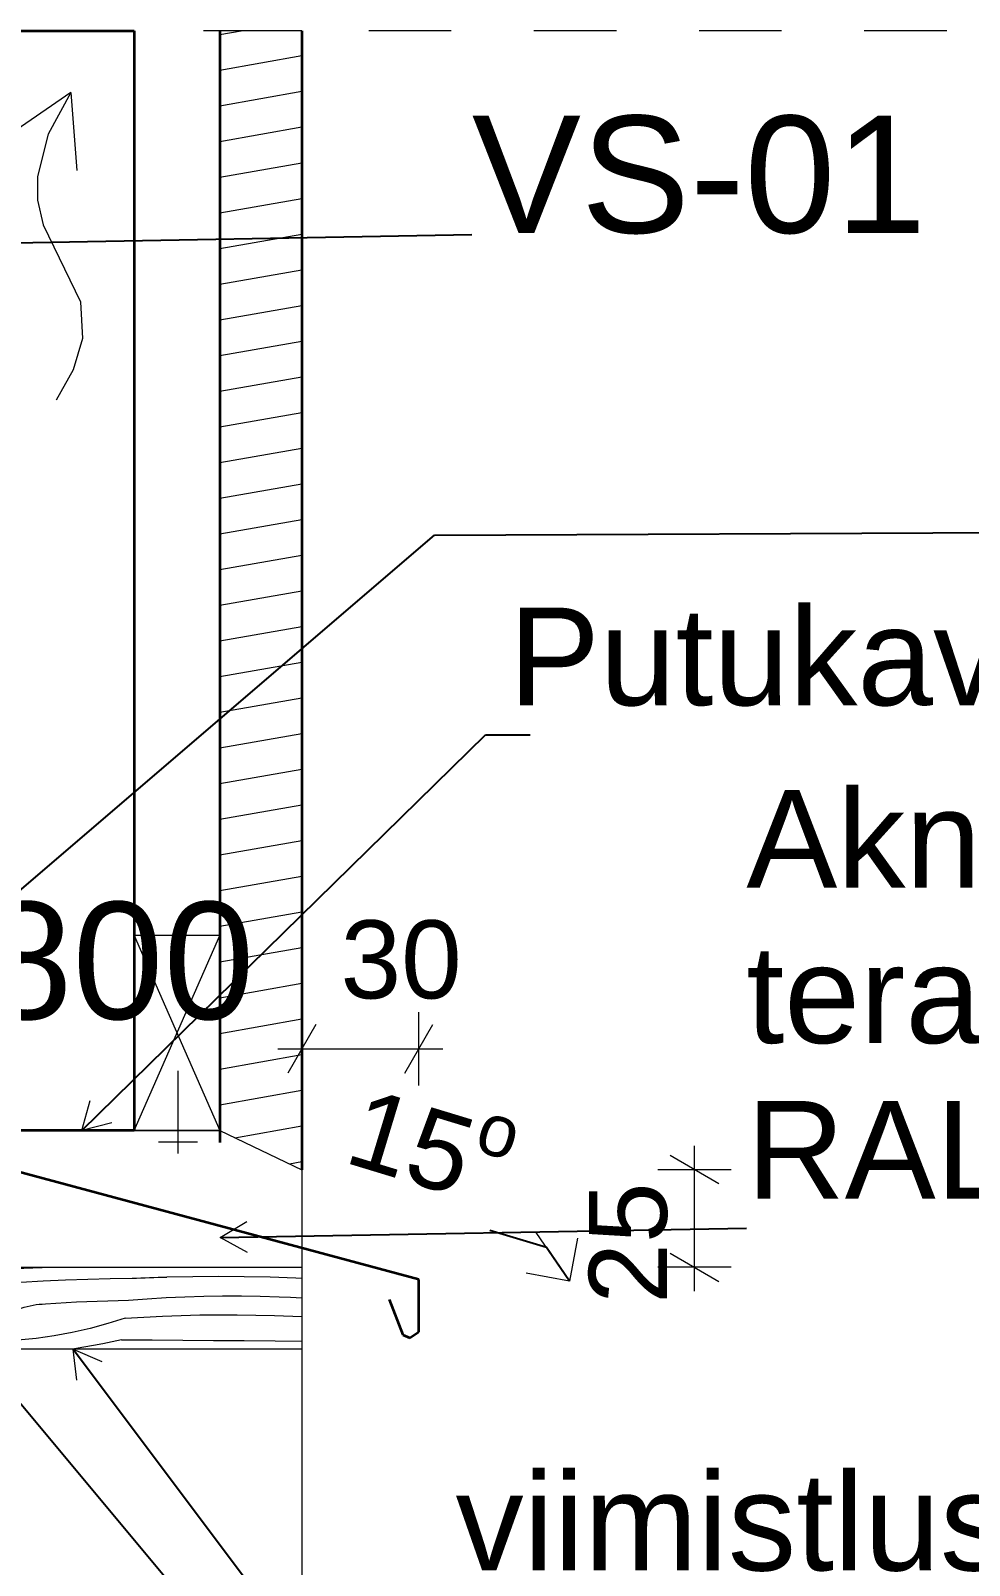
# Model space of a CAD drawing. Header units: millimetres. Extents: x 2715 to 5047, y -920 to 3095.
# Drawn here: x 4177.3 to 4417.9, y 2701.7 to 3094.8 of the extents above; entities that cross this region are included whole.
import ezdxf

# ---------------------------------------------------------------- set-up
doc = ezdxf.new("R2010")
doc.units = ezdxf.units.MM
doc.header["$MEASUREMENT"] = 0
doc.linetypes.add('Dashed', pattern=[42.333333333324, 21.166666666662, -21.166666666662])
for name, color, linetype, lineweight in [('0_Pen_No__1', 7, 'Continuous', 13), ('2D Drafting - General_Pen_No__1', 7, 'Continuous', 13), ('2D Drafting - General_Pen_No__2', 8, 'Continuous', 15), ('Annotation - Label_Pen_No__2', 8, 'Continuous', 15), ('KIVIPLOKK_Pen_No__1', 7, 'Continuous', 13), ('New_0_Pen_No__7', 7, 'Continuous', 35), ('New_0_Pen_No__75', 6, 'Continuous', 20), ('New_2D Drafting - General_Pen_No__2', 8, 'Continuous', 15), ('New_Dimensioning - General_Pen_No__1', 7, 'Continuous', 13), ('New_Structural - Bearing_Pen_No__1', 7, 'Continuous', 13), ('New_Structural - Bearing_Pen_No__21', 7, 'Continuous', 35)]:
    doc.layers.add(name, color=color, linetype=linetype, lineweight=lineweight)
doc.layers.add('2D Drafting - General_Pen_No__161', color=7, linetype='Continuous', lineweight=13, true_color=0x6a6a6a)
doc.layers.add('New_Structural - Bearing_Pen_No__87', color=7, linetype='Continuous', lineweight=20, true_color=0x6a6a6a)
doc.layers.add('New_Dimensioning - General', color=7, linetype='Continuous')
doc.styles.add('GENERATED_STYLE_1', font='')
doc.styles.get('GENERATED_STYLE_1').set_extended_font_data('Arial')
doc.dimstyles.new('GENERATED_STYLE__5', dxfattribs={"dimtxt": 0.18, "dimasz": 7.6, "dimexe": 0.18, "dimexo": 0.0625, "dimgap": 0, "dimtad": 0, "dimtih": 1, "dimtoh": 1, "dimdec": 4, "dimzin": 0, "dimdsep": 46, "dimcen": 0.09, "dimadec": 0, "dimazin": 0, "dimtfac": 1, "dimtdec": 4, "dimtmove": 0, "dimatfit": 3, "dimldrblk": 'ARROWHEAD_14', "dimfxl": 0, "dimtolj": 1, "dimtzin": 0, "dimarcsym": 0})
doc.dimstyles.new('GENERATED_STYLE__6', dxfattribs={"dimtxt": 0.18, "dimasz": 15.2, "dimexe": 0.18, "dimexo": 0.0625, "dimgap": 0, "dimtad": 0, "dimtih": 1, "dimtoh": 1, "dimdec": 4, "dimzin": 0, "dimdsep": 46, "dimcen": 0.09, "dimadec": 0, "dimazin": 0, "dimtfac": 1, "dimtdec": 4, "dimtmove": 0, "dimatfit": 3, "dimldrblk": 'ARROWHEAD_8', "dimfxl": 0, "dimtolj": 1, "dimtzin": 0, "dimarcsym": 0})
doc.dimstyles.new('GENERATED_STYLE__7', dxfattribs={"dimtxt": 20, "dimasz": 9.500000000000002, "dimexe": 0.18, "dimexo": 0.0625, "dimgap": 0, "dimtad": 1, "dimtih": 1, "dimtoh": 1, "dimdec": 0, "dimzin": 0, "dimdsep": 46, "dimtxsty": 'GENERATED_STYLE_1', "dimblk": 'ARROWHEAD_2', "dimblk1": 'ARROWHEAD_2', "dimblk2": 'ARROWHEAD_2', "dimcen": 0.09, "dimse1": 1, "dimse2": 1, "dimclrd": 7, "dimclre": 7, "dimclrt": 7, "dimadec": 0, "dimazin": 0, "dimtfac": 1, "dimtdec": 4, "dimtmove": 2, "dimatfit": 3, "dimfxl": 0, "dimtolj": 1, "dimtzin": 0, "dimarcsym": 0})
doc.dimstyles.new('GENERATED_STYLE__8', dxfattribs={"dimtxt": 20, "dimasz": 9.500000000000002, "dimexe": 0.18, "dimexo": 0.0625, "dimgap": 0, "dimtad": 1, "dimdec": 0, "dimzin": 0, "dimdsep": 46, "dimtxsty": 'GENERATED_STYLE_1', "dimblk": 'ARROWHEAD_2', "dimblk1": 'ARROWHEAD_2', "dimblk2": 'ARROWHEAD_2', "dimcen": 0.09, "dimse1": 1, "dimse2": 1, "dimclrd": 7, "dimclre": 7, "dimclrt": 7, "dimadec": 0, "dimazin": 0, "dimtfac": 1, "dimtdec": 4, "dimtmove": 2, "dimatfit": 3, "dimfxl": 0, "dimtolj": 1, "dimtzin": 0, "dimarcsym": 0})

# ---------------------------------------------------------------- blocks, each defined once
blk = doc.blocks.new('*X13')
at = {"layer": '2D Drafting - General_Pen_No__161', "color": 251, "linetype": 'Continuous', "lineweight": 13, "true_color": 0x6a6a6a}
for p, q in [((4146.563324046453, 2776.172792698623), (4147.665765575424, 2776.254921738883)), ((4147.665765575424, 2776.254921738883), (4154.632864890125, 2776.716303959359)), ((4154.632864890125, 2776.716303959359), (4161.603526844184, 2777.120306851084)), ((4161.603526844184, 2777.120306851084), (4168.577278883499, 2777.466903025953)), ((4168.577278883499, 2777.466903025953), (4175.553648244488, 2777.756068987568)), ((4175.553648244488, 2777.756068987568), (4182.532161986131, 2777.987785132833)), ((4182.532161986131, 2777.987785132833), (4182.983142356407, 2777.99904323114)), ((4206.69131358204, 2775.3176478543), (4207.801004156499, 2775.359637956013)), ((4207.801004156499, 2775.359637956013), (4208.910787905387, 2775.399088816435)), ((4208.910787905387, 2775.399088816435), (4210.020659018312, 2775.436000229018)), ((4210.020659018312, 2775.436000229018), (4211.130611684425, 2775.470372000507)), ((4211.130611684425, 2775.470372000507), (4212.240640092447, 2775.502203950945)), ((4212.24341846329, 2775.517960874993), (4218.851237654178, 2775.654865238397)), ((4218.851237654178, 2775.654865238397), (4225.460308468891, 2775.701771850681)), ((4225.460308468891, 2775.701771850681), (4232.069405205066, 2775.65867201266)), ((4232.069405205066, 2775.65867201266), (4238.677302155535, 2775.525573717524)), ((4238.677302155535, 2775.525573717524), (4245.282773835633, 2775.302501649363)), ((4151.458370426033, 2771.268412910662), (4153.571237421963, 2771.638776131198)), ((4153.571237421963, 2771.638776131198), (4155.659659060837, 2772.128542316128)), ((4155.659659060837, 2772.128542316128), (4157.716893281226, 2772.73613035097)), ((4157.716893281226, 2772.73613035097), (4163.407193119862, 2773.277536326965)), ((4163.407193119862, 2773.277536326965), (4169.103505422338, 2773.751518222307)), ((4169.103505422338, 2773.751518222307), (4174.805031312294, 2774.158009563651)), ((4174.805031312294, 2774.158009563651), (4180.510971182202, 2774.496953342833)), ((4180.510971182202, 2774.496953342833), (4186.22052480549, 2774.768302024855)), ((4186.22052480549, 2774.768302024855), (4191.932891448781, 2774.972017554566)), ((4191.932891448781, 2774.972017554566), (4197.647269984188, 2775.108071361985)), ((4197.647269984188, 2775.108071361985), (4203.362859001667, 2775.176444366318)), ((4203.362859001667, 2775.176444366318), (4204.472235195512, 2775.226050819669)), ((4204.472235195512, 2775.226050819669), (4205.581721991915, 2775.27311873114)), ((4205.581721991915, 2775.27311873114), (4206.69131358204, 2775.3176478543)), ((4245.282773835633, 2775.302501649363), (4246.811266815014, 2775.230032991256)), ((4146.563324046453, 2770.888388106399), (4147.186641173827, 2770.890288615046)), ((4147.186641173827, 2770.890288615046), (4149.327879051536, 2771.018648299854)), ((4149.327879051536, 2771.018648299854), (4151.458370426033, 2771.268412910662)), ((4170.608651695738, 2766.356849810841), (4174.877085631018, 2767.56408422548)), ((4174.877085631018, 2767.56408422548), (4175.63375200856, 2767.790373820079)), ((4175.63375200856, 2767.790373820079), (4176.397894660573, 2767.989965891321)), ((4176.397894660573, 2767.989965891321), (4177.168571929054, 2768.162614480586)), ((4177.168571929054, 2768.162614480586), (4177.944834103349, 2768.308106831887)), ((4177.944834103349, 2768.308106831887), (4178.725724590488, 2768.426263654042)), ((4178.725724590488, 2768.426263654042), (4179.510281094003, 2768.516939341628)), ((4179.510281094003, 2768.516939341628), (4180.29753679977, 2768.580022154397)), ((4180.29753679977, 2768.580022154397), (4181.086521567416, 2768.615434354987)), ((4181.086521567416, 2768.615434354987), (4183.744060308036, 2768.800527793377)), ((4183.744060308036, 2768.800527793377), (4186.402841750864, 2768.966819639548)), ((4186.402841750864, 2768.966819639548), (4189.062732879806, 2769.114301574089)), ((4189.062732879806, 2769.114301574089), (4191.723600623246, 2769.242966218632)), ((4191.723600623246, 2769.242966218632), (4194.385311860713, 2769.352807136218)), ((4194.385311860713, 2769.352807136218), (4197.047733429536, 2769.443818831618)), ((4197.047733429536, 2769.443818831618), (4199.710732131507, 2769.51599675161)), ((4199.710732131507, 2769.51599675161), (4202.374174739545, 2769.569337285207)), ((4202.374174739544, 2769.569337285207), (4207.190243611662, 2769.931368090583)), ((4207.190243611662, 2769.931368090583), (4212.011210310257, 2770.220963974616)), ((4212.011210310257, 2770.220963974616), (4216.835985457206, 2770.438059498271)), ((4216.835985457206, 2770.438059498271), (4221.663478813804, 2770.582605605179)), ((4221.663478813804, 2770.582605605179), (4226.492599527116, 2770.654569632728)), ((4226.492599527116, 2770.654569632728), (4231.322256376485, 2770.653935319442)), ((4231.322256376485, 2770.653935319442), (4236.151358020101, 2770.580702808654)), ((4236.151358020101, 2770.580702808654), (4240.978813241612, 2770.434888648476)), ((4240.981591612456, 2770.450645572524), (4243.880840730545, 2770.328142882643)), ((4243.880840730545, 2770.328142882643), (4246.77886517527, 2770.179459744588)), ((4246.77886517527, 2770.179459744588), (4246.811266815014, 2770.17750381502)), ((4146.563324046453, 2764.814299212473), (4148.594556678493, 2764.580504021104)), ((4148.594556678493, 2764.580504021104), (4153.024980549282, 2764.360759813278)), ((4153.024980549282, 2764.360759813278), (4157.460319185516, 2764.429421109935)), ((4157.460319185516, 2764.429421109935), (4161.881818223093, 2764.786197583988)), ((4161.881818223093, 2764.786197583988), (4166.270781817201, 2765.429580643547)), ((4166.270781817201, 2765.429580643547), (4170.608651695738, 2766.356849810841)), ((4197.092614942383, 2763.55897682567), (4192.556500581644, 2762.313785988411)), ((4201.569146444874, 2765.003794953361), (4197.092614942383, 2763.55897682567)), ((4201.569146444873, 2765.003794953361), (4211.119161469343, 2765.513557847396)), ((4211.119161469343, 2765.513557847396), (4220.678540033176, 2765.798033943209)), ((4220.678540033176, 2765.798033943209), (4230.241968314781, 2765.857065107589)), ((4230.241968314781, 2765.857065107589), (4239.804130241428, 2765.690618526574)), ((4239.804130241428, 2765.690618526574), (4246.811266815014, 2765.403287051314)), ((4146.563324046453, 2760.708315838472), (4153.629102831736, 2759.915660361641)), ((4153.629102831736, 2759.915660361641), (4154.993954653273, 2759.755192272762)), ((4154.993954653273, 2759.755192272762), (4156.360768466474, 2759.612396956516)), ((4178.680114420851, 2759.798415509074), (4173.995549039115, 2759.372175084987)), ((4183.34121255464, 2760.43165946056), (4178.680114420851, 2759.798415509074)), ((4187.969700825462, 2761.270664848958), (4183.34121255464, 2760.43165946056)), ((4192.556500581644, 2762.313785988411), (4187.969700825462, 2761.270664848958)), ((4156.360768466474, 2759.612396956516), (4157.729315445284, 2759.487298319078)), ((4157.729315445284, 2759.487298319078), (4159.099366473489, 2759.37991730392)), ((4159.099366473489, 2759.37991730392), (4160.47069218307, 2759.290271888308)), ((4160.47069218307, 2759.290271888308), (4161.843062992612, 2759.218377080289)), ((4161.843062992612, 2759.218377080289), (4163.216249145727, 2759.164244916181)), ((4163.216249145727, 2759.164244916181), (4164.590020749532, 2759.127884458557)), ((4169.296705054803, 2759.153774247098), (4164.592799120374, 2759.143641382606)), ((4173.995549039115, 2759.372175084987), (4169.296705054803, 2759.153774247098)), ((4188.542795710116, 2757.124974899779), (4187.656490325104, 2756.99904323114)), ((4190.966461246059, 2757.509806280313), (4188.542795710116, 2757.124974899779)), ((4193.383521796691, 2757.934150617084), (4190.966461246059, 2757.509806280313)), ((4195.793333227427, 2758.397894824443), (4193.383521796691, 2757.934150617084)), ((4198.195253335542, 2758.900915316871), (4195.793333227427, 2758.397894824443)), ((4200.588642021305, 2759.443078041917), (4198.195253335542, 2758.900915316871)), ((4200.588642021305, 2759.443078041917), (4208.457537612602, 2759.391946230061)), ((4208.457537612602, 2759.391946230061), (4216.326414584387, 2759.338025066488)), ((4216.326414584387, 2759.338025066488), (4224.19527194789, 2759.281314557971)), ((4224.19527194789, 2759.281314557971), (4232.064108714348, 2759.221814711644)), ((4232.064108714348, 2759.221814711644), (4239.932923895005, 2759.159525534975)), ((4239.932923895005, 2759.159525534975), (4246.811266815014, 2759.102638505864))]:
    blk.add_line(p, q, dxfattribs=at)
blk = doc.blocks.new('*D16')
at = {"layer": 'New_Dimensioning - General_Pen_No__1', "color": 7, "linetype": 'Continuous', "lineweight": 13}
for p, q in [((4246.811266815014, 2824.594221871441), (4246.811266815014, 2843.34422187144)), ((4276.811257083336, 2824.594221871441), (4276.811257083336, 2843.34422187144)), ((4250.419704315014, 2840.219221871441), (4243.202829315015, 2827.71922187144)), ((4273.202819583336, 2827.71922187144), (4280.419694583336, 2840.219221871441)), ((4240.698766815014, 2833.96922187144), (4246.811266815014, 2833.96922187144)), ((4246.811266815014, 2833.96922187144), (4276.811257083336, 2833.96922187144)), ((4276.811257083336, 2833.96922187144), (4282.923757083337, 2833.96922187144))]:
    blk.add_line(p, q, dxfattribs=at)
at = {"layer": 'New_Dimensioning - General_Pen_No__1', "color": 7, "lineweight": 13, "insert": (4256.724293887222, 2846.59089028519), "char_height": 20, "attachment_point": 7, "style": 'GENERATED_STYLE_1'}
blk.add_mtext('\\A1;{\\pql;\\fArial|b0|i0|c0|p34;30}', dxfattribs=at)
blk = doc.blocks.new('ARROWHEAD_2')
at = {"color": 0, "linetype": 'Continuous', "lineweight": 0}
for p, q in [((-0.3781315, -0.655), (0.3781315, 0.655)), ((0, 0), (-1, 0))]:
    blk.add_line(p, q, dxfattribs=at)
blk = doc.blocks.new('*D17')
at = {"layer": 'New_Dimensioning - General_Pen_No__1', "color": 7, "linetype": 'Continuous', "lineweight": 13}
for p, q in [((4347.462960026905, 2802.999043231139), (4347.462960026905, 2809.111543231139)), ((4356.837960026905, 2802.999043231139), (4338.087960026904, 2802.999043231139)), ((4353.712960026904, 2799.390605731139), (4341.212960026905, 2806.607480731139)), ((4347.462960026905, 2777.999043231139), (4347.462960026905, 2802.999043231139)), ((4341.212960026905, 2781.60748073114), (4353.712960026904, 2774.390605731139)), ((4356.837960026905, 2777.999043231139), (4338.087960026904, 2777.999043231139)), ((4347.462960026905, 2771.88654323114), (4347.462960026905, 2777.999043231139))]:
    blk.add_line(p, q, dxfattribs=at)
at = {"layer": 'New_Dimensioning - General_Pen_No__1', "color": 7, "lineweight": 13, "insert": (4340.657297435802, 2768.673213152095), "char_height": 20, "attachment_point": 7, "rotation": 90, "style": 'GENERATED_STYLE_1'}
blk.add_mtext('\\A1;{\\pql;\\fArial|b0|i0|c0|p34;25}', dxfattribs=at)
blk = doc.blocks.new('ARROWHEAD_14')
at = {"color": 0, "linetype": 'Continuous', "lineweight": 0}
blk.add_line((0, 0), (-1, 0), dxfattribs=at)
at = {"color": 0, "linetype": 'Continuous', "lineweight": 0, "flags": 128}
blk.add_lwpolyline([(-0.9093, 0.525), (0, 0), (-0.9093, -0.525)], dxfattribs=at)
blk = doc.blocks.new('ARROWHEAD_8')
at = {"color": 0, "linetype": 'Continuous', "lineweight": 0}
blk.add_line((0, 0), (-1, 0), dxfattribs=at)
at = {"color": 0, "linetype": 'Continuous', "lineweight": 0, "flags": 128}
blk.add_lwpolyline([(-0.525, 0.525), (0, 0), (-0.525, -0.525)], dxfattribs=at)

msp = doc.modelspace()

# ---------------------------------------------------------------- hatches: boundary and pattern name
at = {"layer": 'New_Structural - Bearing_Pen_No__1', "linetype": 'Continuous', "lineweight": 13}
h = msp.add_hatch(dxfattribs=at)
h.set_pattern_fill('Wood_0002', style=0, pattern_type=2)
h.set_pattern_definition([(10.00000000000001, (0, 0), (-1.562833557601175, 8.863269542312008), [])])
h.paths.add_polyline_path([(4246.811266815014, 3094.765915205536), (4225.811298727828, 3094.765915205536), (4225.811298727828, 2812.999043231139), (4246.811266815014, 2802.999043231139)])

# ---------------------------------------------------------------- linework, layer by layer
at = {"layer": '0_Pen_No__1', "color": 7, "linetype": 'Dashed', "lineweight": 13}
msp.add_lwpolyline([(5047.110300796499, 2337.296162626541), (5047.110300796499, 3094.765915823429), (2715.351942632282, 3094.765915823429), (2715.351942632282, 2337.29616262654)], dxfattribs=at)
at = {"layer": '2D Drafting - General_Pen_No__1', "color": 7, "linetype": 'Continuous', "lineweight": 13, "flags": 128}
msp.add_lwpolyline([(4246.811266815014, 2777.999043231139), (4246.811266815014, 2756.99904323114), (4146.563324046453, 2756.99904323114), (4146.563324046453, 2777.99904323114)], close=True, dxfattribs=at)
at = {"layer": '2D Drafting - General_Pen_No__2', "color": 8, "linetype": 'Continuous', "lineweight": 15}
for q in [(4171.114442672039, 3067.586919381103), (4189.153673706564, 3058.950592402402)]:
    msp.add_line((4187.613333261032, 3078.891180948427), q, dxfattribs=at)
at = {"layer": '2D Drafting - General_Pen_No__2', "color": 8, "linetype": 'Continuous', "lineweight": 15, "flags": 128}
msp.add_lwpolyline([(4187.613333261032, 3078.891180948427), (4181.795236350074, 3068.28079633993), (4179.076406562487, 3057.439154595869), (4179.092735479739, 3051.340445243715), (4180.532203754477, 3045.058847906652), (4190.114895718665, 3025.286173204288), (4190.560582602695, 3015.910295842985), (4188.237093007376, 3007.868770403441), (4183.817751265177, 3000.132448183612)], dxfattribs=at)
at = {"layer": 'KIVIPLOKK_Pen_No__1', "color": 7, "linetype": 'Continuous', "lineweight": 13}
msp.add_lwpolyline([(4203.811294444472, 2812.999043231139), (4225.811298727828, 2812.999043231139), (4225.811298727828, 2862.999043231168), (4203.811294444472, 2862.999043231168)], close=True, dxfattribs=at)
for points in [[(4203.811294444472, 2862.999043231168), (4225.811298727828, 2812.999043231139)], [(4203.811294444472, 2812.999043231139), (4225.811298727828, 2862.999043231168)]]:
    msp.add_lwpolyline(points, dxfattribs=at)
at = {"layer": 'New_0_Pen_No__7', "color": 7, "linetype": 'Continuous', "lineweight": 35}
for p, q in [((4276.811257083336, 2774.890807235277), (4158.81119000485, 2806.545897654473)), ((4276.811347403934, 2761.469628123611), (4276.811257083336, 2774.890807235277)), ((4269.153684737545, 2769.733322903133), (4272.664889239037, 2760.655644897735)), ((4272.664889239037, 2760.655644897735), (4274.511358284341, 2759.890794907296)), ((4274.511358284341, 2759.890794907296), (4276.811347403934, 2761.469628123611))]:
    msp.add_line(p, q, dxfattribs=at)
at = {"layer": 'New_0_Pen_No__75', "color": 6, "linetype": 'Continuous', "lineweight": 20}
msp.add_line((4225.811298727828, 2812.999043231139), (4161.034340288064, 2812.999043231139), dxfattribs=at)
at = {"layer": 'New_2D Drafting - General_Pen_No__2', "color": 8, "linetype": 'Dashed', "lineweight": 15}
for p, q in [((4215.095650125936, 2807.170230572463), (4215.095650125936, 2832.170230572463)), ((4210.095650125936, 2810.170230572463), (4220.095650125936, 2810.170230572463))]:
    msp.add_line(p, q, dxfattribs=at)
at = {"layer": 'New_Structural - Bearing_Pen_No__1', "color": 7, "linetype": 'Continuous', "lineweight": 13, "flags": 128}
msp.add_lwpolyline([(4246.811266815014, 3094.765915205536), (4225.811298727828, 3094.765915205536), (4225.811298727828, 2812.999043231139), (4246.811266815014, 2802.999043231139)], close=True, dxfattribs=at)
at = {"layer": 'New_Structural - Bearing_Pen_No__21', "color": 7, "linetype": 'Continuous', "lineweight": 35}
for p, q in [((4158.811306250583, 3094.765922556949), (4203.811262531667, 3094.765922556949)), ((4203.811258096175, 3094.765915205536), (4203.811258096175, 2812.998960621389)), ((4203.811262531667, 3094.765922556949), (4203.811262531667, 2812.998970702051)), ((4225.811298727828, 3094.765915205536), (4225.811298727828, 2810.000007283871)), ((4246.811266815014, 3094.748355806459), (4246.811266815014, 2802.999043231139)), ((4203.811294444472, 2812.999043231139), (4158.811338163388, 2812.999043231139))]:
    msp.add_line(p, q, dxfattribs=at)
at = {"layer": 'New_Structural - Bearing_Pen_No__87', "color": 251, "linetype": 'Continuous', "lineweight": 20, "true_color": 0x6a6a6a}
msp.add_line((4246.811266815014, 2802.999043231139), (4246.811266815014, 2337.278605792415), dxfattribs=at)

# ---------------------------------------------------------------- block references
at = {"layer": '2D Drafting - General_Pen_No__161', "color": 251, "linetype": 'Continuous', "lineweight": 13, "true_color": 0x6a6a6a}
msp.add_blockref('*X13', (0, 0), dxfattribs=at)

# ---------------------------------------------------------------- texts
at = {"layer": 'Annotation - Label_Pen_No__2', "color": 8, "linetype": 'Continuous', "lineweight": 15, "insert": (4290.3930286903, 3042.545643524893), "char_height": 30, "attachment_point": 7, "style": 'GENERATED_STYLE_1'}
msp.add_mtext('\\A1;{\\pql;\\fArial|b0|i0|c0|p34;VS-\\fArial|b0|i0|c0|p34;01}', dxfattribs=at)
at = {"layer": 'Annotation - Label_Pen_No__2', "color": 8, "linetype": 'Continuous', "lineweight": 15, "attachment_point": 9, "style": 'GENERATED_STYLE_1'}
for s, insert, char_height, rotation in [('\\A1;{\\pqr;\\fArial|b0|i0|c0|p34;Putukavõrk, tsingitud metallvõrgu silm 1x1 mm}', (5019.908986869959, 2914.422373206568), 25, 359.9999718948112), ('\\A1;{\\pqr;\\fArial|b0|i0|c0|p34;15\\fArial|b0|i0|c0|p34;\\A1{\\H.66x;\\So^  ;}}', (4294.964671780976, 2787.447738233827), 20, 343.0929260976821)]:
    msp.add_mtext(s, dxfattribs=dict(at, insert=insert, char_height=char_height, rotation=rotation))
at = {"layer": 'Annotation - Label_Pen_No__2', "color": 8, "linetype": 'Continuous', "lineweight": 15, "char_height": 25, "attachment_point": 7, "rotation": 359.99997189480035, "style": 'GENERATED_STYLE_1'}
for s, insert, width, line_spacing_factor in [('\\A1;{\\pql;\\fArial|b0|i0|c0|p34;Aknaplekk 15° kalde all, kuumtsingitud teras, 0,6mm, pinnakate PURAL, toon RAL 7016 (Antratsiithall)}', (4360.744016721216, 2788.062149135972), 659.1649081654092, 0.9560038599984582), ('\\A1;{\\pqr;\\fArial|b0|i0|c0|p34;Peensaetud kattelaud \\fArial|b0|i0|c0|p34;100\\fArial|b0|i0|c0|p34; mm\\P\\pqr;\\fArial|b0|i0|c0|p34;viimistlus vastavalt hoone vaadetele AR-6-02 ja AR-6-03 välisviimistlus VV01}', (4268.135040065222, 2660.818103502587), 751.7738224045895, 0.9395151532406155)]:
    msp.add_mtext(s, dxfattribs=dict(at, insert=insert, width=width, line_spacing_factor=line_spacing_factor))
at = {"layer": 'New_Dimensioning - General_Pen_No__1', "color": 7, "lineweight": 13, "insert": (4105.318710465648, 2835.999530028584), "char_height": 30, "attachment_point": 7, "style": 'GENERATED_STYLE_1'}
msp.add_mtext('\\A1;{\\pql;\\fArial|b0|i0|c0|p34;+2,800}', dxfattribs=at)

# ---------------------------------------------------------------- dimensions: what is measured, and where the dimension line sits
at = {"layer": 'New_Dimensioning - General', "color": 7, "linetype": 'Continuous', "lineweight": 13}
dim = msp.add_linear_dim(base=(4276.811257083336, 2833.96922187144), p1=(4246.811266815014, 2756.99904323114), p2=(4276.811257083336, 2774.890807235277), dimstyle='GENERATED_STYLE__7', dxfattribs=at)
dim.commit()
dim.dimension.update_dxf_attribs({"geometry": '*D16', "text_midpoint": (4271.971394046677, 2856.59089028519), "dimtype": 160})
dim = msp.add_linear_dim(base=(4347.462960026905, 2802.999043231139), p1=(4246.811266815014, 2777.999043231139), p2=(4246.811266815014, 2802.999043231139), angle=90, dimstyle='GENERATED_STYLE__8', dxfattribs=at)
dim.commit()
dim.dimension.update_dxf_attribs({"geometry": '*D17', "text_midpoint": (4330.657297435802, 2783.920313311549), "dimtype": 160, "text_rotation": 90})

# ---------------------------------------------------------------- leaders
at = {"layer": 'Annotation - Label_Pen_No__2', "color": 8, "linetype": 'Continuous', "lineweight": 15, "annotation_type": 0, "has_hookline": 1, "hookline_direction": 0, "text_width": 108.51}
msp.add_leader([(3757.808898284122, 3032.75360066775), (4290.3930286903, 3042.545643524893)], dimstyle='GENERATED_STYLE__5', dxfattribs=at)
at = {"layer": 'Annotation - Label_Pen_No__2', "color": 8, "linetype": 'Continuous', "lineweight": 15, "annotation_type": 0, "has_hookline": 1}
for points, dimstyle, hookline_direction, text_width, horizontal_direction in [([(4081.446439996684, 2794.784730964264), (4280.833183381385, 2965.556192709412), (4664.08401281858, 2967.321804714058)], 'GENERATED_STYLE__5', 0, 376.825, (0.9999999999998797, -4.905282378293519e-07, 0)), ([(4190.423783560677, 2812.999043231139), (4293.874123295522, 2914.422723713409), (4305.358986870046, 2914.422723713409)], 'GENERATED_STYLE__5', 0, 714.5500000000002, (0.9999999999998797, -4.905280815099501e-07, 0)), ([(4315.436192439441, 2774.402322362292), (4309.507692605644, 2783.027269334119), (4294.964671780976, 2787.447738233827)], 'GENERATED_STYLE__6', 1, 37.5568, (0.9567776858333956, -0.2908203223491991, 0)), ([(4225.910190041232, 2785.653947692308), (4360.744016721216, 2788.062149135972)], 'GENERATED_STYLE__5', 0, 593.275, (0.9999999999998797, -4.905282706919535e-07, 0)), ([(4145.548390547789, 2777.999103979006), (4300.415150179157, 2592.504707741708), (4479.745155610619, 2594.270442373284)], 'GENERATED_STYLE__5', 0, 552.4500000000004, (0.9999999999998797, -4.905282191776051e-07, 0)), ([(4188.189972066638, 2756.99904323114), (4260.535040065222, 2660.818107230602), (4268.135040065222, 2660.818103502587)], 'GENERATED_STYLE__5', 0, 731.1750000000001, (0.9999999999998797, -4.905282706919535e-07, 0))]:
    msp.add_leader(points, dimstyle=dimstyle, dxfattribs=dict(at, hookline_direction=hookline_direction, text_width=text_width, horizontal_direction=horizontal_direction))

doc.saveas('drawing.dxf')
